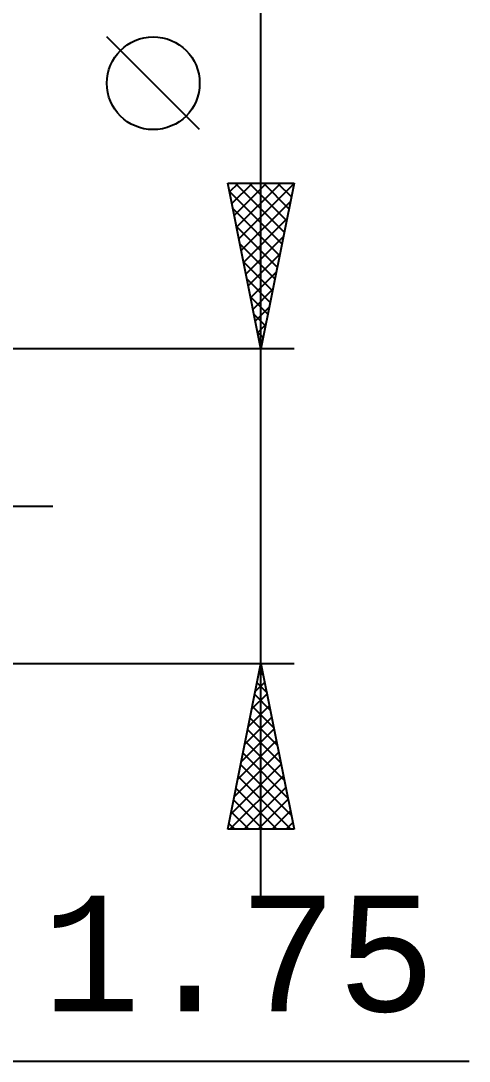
# Model space of a CAD drawing. Header units: millimetres. Extents: x -64 to 56, y -38 to 52.
# Drawn here: x 42.76 to 56.28, y -16.75 to 14.65 of the extents above; entities that cross this region are included whole.
import ezdxf
from ezdxf.enums import TextEntityAlignment as Align

# ---------------------------------------------------------------- set-up
doc = ezdxf.new("R2010")
doc.units = ezdxf.units.MM
doc.header["$LTSCALE"] = 5.3
doc.linetypes.add('LONGDASH_DASH', pattern=[0.85, 0.4, -0.2, 0.05, -0.2])
doc.layers.add('2', color=7, linetype='CONTINUOUS')
doc.layers.add('SK4', color=2, linetype='LONGDASH_DASH')
doc.styles.get("Standard").update_dxf_attribs({"font": 'Monospac821 BT'})

msp = doc.modelspace()

# ---------------------------------------------------------------- linework, layer by layer
at = {"layer": '2', "color": 7, "linetype": 'CONTINUOUS', "lineweight": 25}
for p, q in [((50, -11.75), (50, 24.175)), ((48.15, 11.363), (45.35, 14.162)), ((50, 4.75), (49, 9.75)), ((49, 9.75), (51, 9.75)), ((49.054, 9.482), (49.322, 9.75)), ((49.124, 9.128), (49.746, 9.75)), ((49.195, 8.775), (50.17, 9.75)), ((49.223, 9.75), (50.704, 8.269)), ((49.266, 8.421), (50.594, 9.75)), ((49.647, 9.75), (50.774, 8.622)), ((51, 9.75), (50, 4.75)), ((50.071, 9.75), (50.845, 8.976)), ((50.495, 9.75), (50.916, 9.33)), ((50.92, 9.75), (50.987, 9.683)), ((49.05, 9.498), (50.633, 7.915)), ((49.336, 8.068), (50.995, 9.727)), ((49.407, 7.714), (50.889, 9.196)), ((49.156, 8.968), (50.562, 7.562)), ((49.478, 7.361), (50.783, 8.666)), ((49.263, 8.437), (50.492, 7.208)), ((49.369, 7.907), (50.421, 6.855)), ((49.549, 7.007), (50.677, 8.136)), ((49.619, 6.654), (50.571, 7.605)), ((49.475, 7.377), (50.35, 6.501)), ((49.69, 6.3), (50.465, 7.075)), ((49.581, 6.846), (50.28, 6.148)), ((49.687, 6.316), (50.209, 5.794)), ((49.761, 5.947), (50.359, 6.545)), ((49.831, 5.593), (50.253, 6.014)), ((49.793, 5.786), (50.138, 5.44)), ((49.902, 5.239), (50.147, 5.484)), ((49.899, 5.255), (50.067, 5.087)), ((51, 4.75), (38, 4.75)), ((49.973, 4.886), (50.041, 4.954)), ((38, -4.75), (51, -4.75)), ((49, -9.75), (50, -4.75)), ((49.939, -5.056), (50.041, -4.954)), ((49.954, -4.982), (50.07, -5.098)), ((50, -4.75), (51, -9.75)), ((49.833, -5.587), (50.112, -5.308)), ((49.883, -5.335), (50.176, -5.628)), ((49.727, -6.117), (50.182, -5.661)), ((49.812, -5.689), (50.282, -6.158)), ((49.621, -6.647), (50.253, -6.015)), ((49.742, -6.042), (50.388, -6.689)), ((49.514, -7.178), (50.324, -6.368)), ((49.671, -6.396), (50.494, -7.219)), ((49.408, -7.708), (50.394, -6.722)), ((49.6, -6.749), (50.6, -7.749)), ((49.302, -8.238), (50.465, -7.076)), ((49.529, -7.103), (50.706, -8.279)), ((49.196, -8.769), (50.536, -7.429)), ((49.459, -7.457), (50.812, -8.81)), ((49.09, -9.299), (50.607, -7.783)), ((49.388, -7.81), (50.918, -9.34)), ((49.063, -9.75), (50.677, -8.136)), ((49.317, -8.164), (50.904, -9.75)), ((49.247, -8.517), (50.479, -9.75)), ((49.488, -9.75), (50.748, -8.49)), ((49.176, -8.871), (50.055, -9.75)), ((49.912, -9.75), (50.819, -8.843)), ((49.105, -9.224), (49.631, -9.75)), ((50.336, -9.75), (50.889, -9.197)), ((49.034, -9.578), (49.207, -9.75)), ((50.761, -9.75), (50.96, -9.55)), ((51, -9.75), (49, -9.75)), ((28.631, -16.75), (56.281, -16.75))]:
    msp.add_line(p, q, dxfattribs=at)
msp.add_circle((46.75, 12.762), 1.4, dxfattribs=at)
at = {"layer": 'SK4', "color": 2, "linetype": 'LONGDASH_DASH', "lineweight": 25}
msp.add_line((-53, 0), (44, 0), dxfattribs=at)

# ---------------------------------------------------------------- texts
at = {"layer": '2', "color": 7, "linetype": 'CONTINUOUS', "lineweight": 25}
msp.add_text('1.75', height=3.5, dxfattribs=at).set_placement((49.331, -15.25), align=Align.CENTER)

doc.saveas('drawing.dxf')
